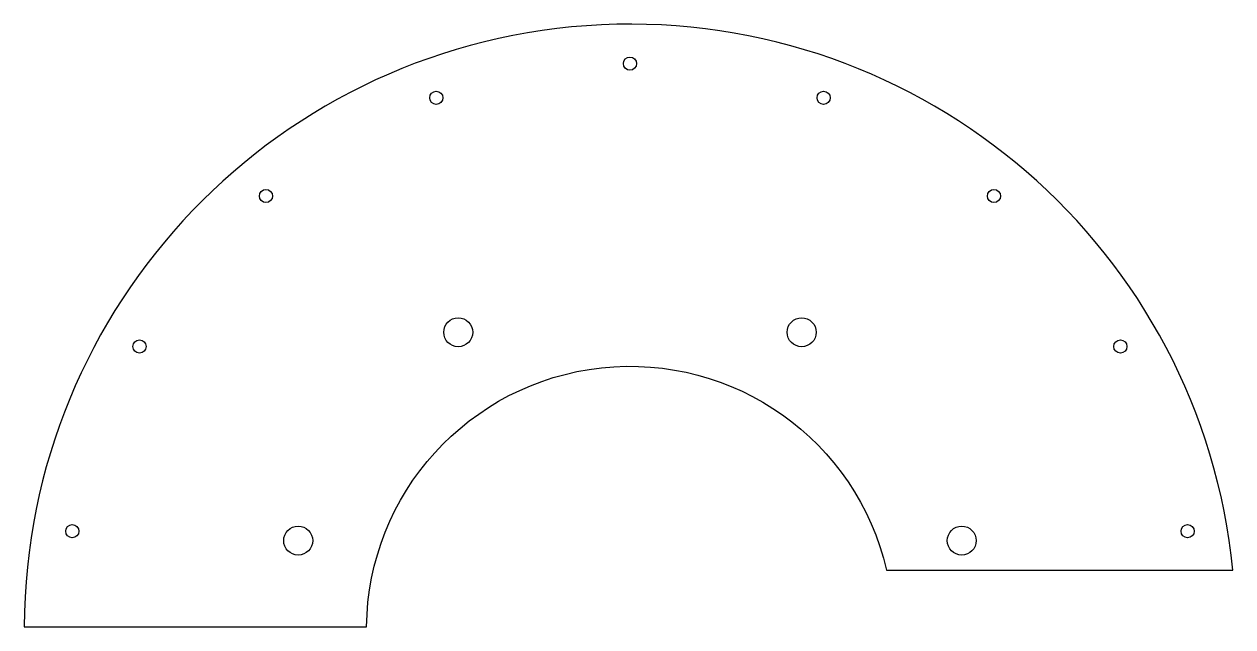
# Model space of a CAD drawing. Header units: millimetres. Extents: x -230 to 229, y 1 to 230.
import ezdxf

# ---------------------------------------------------------------- set-up
doc = ezdxf.new("R2010")
doc.units = ezdxf.units.MM
doc.layers.add('Hole', color=6, linetype='Continuous')
doc.layers.add('OuterContour', color=3, linetype='Continuous')

msp = doc.modelspace()

# ---------------------------------------------------------------- linework, layer by layer
at = {"layer": 'Hole', "linetype": 'Continuous'}
for centre, radius in [((0, 215), 2.5), ((-73.53, 202.03), 2.5), ((73.53, 202.03), 2.5), ((-138.2, 164.7), 2.5), ((138.2, 164.7), 2.5), ((-65.2, 112.93), 5.5), ((65.2, 112.93), 5.5), ((-186.2, 107.5), 2.5), ((186.2, 107.5), 2.5), ((-211.73, 37.33), 2.5), ((-125.96, 33.75), 5.5), ((125.96, 33.75), 5.5), ((211.73, 37.33), 2.5)]:
    msp.add_circle(centre, radius, dxfattribs=at)
at = {"layer": 'OuterContour', "linetype": 'Continuous'}
msp.add_lwpolyline([(97.44, 22.5), (228.9, 22.5, 0.9501), (-230, 1), (-99.99, 1, -0.88803)], format="xyb", close=True, dxfattribs=at)

doc.saveas('drawing.dxf')
